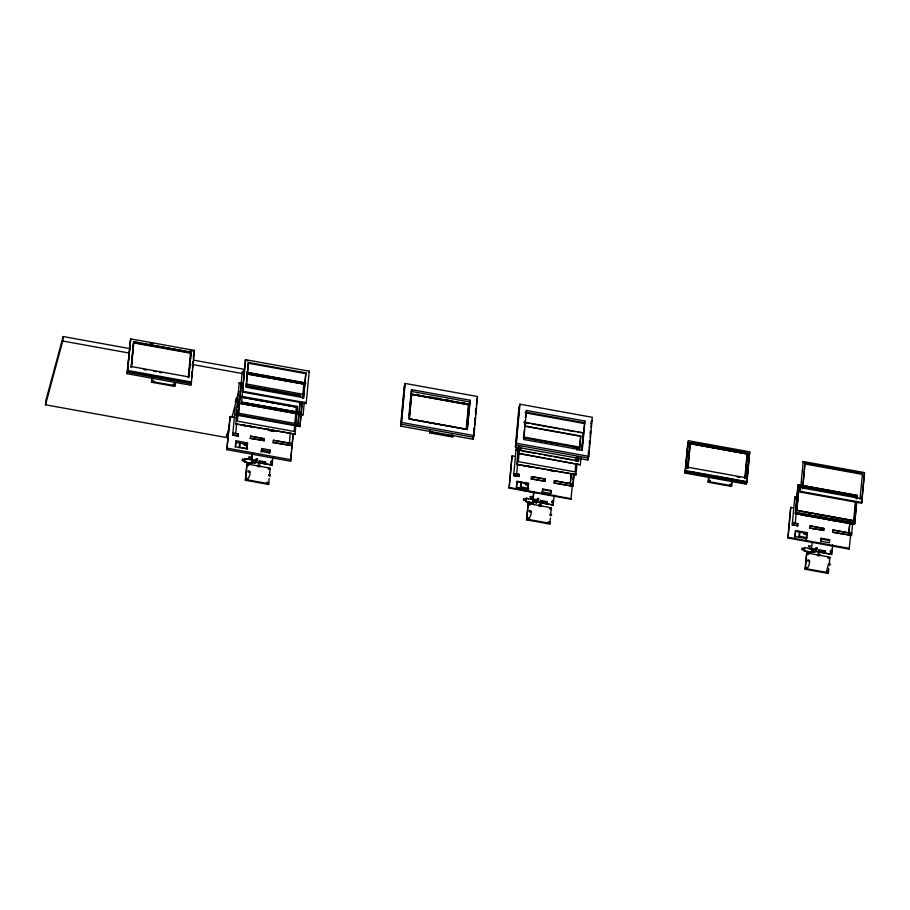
<?xml version="1.0" encoding="UTF-8"?>
<svg xmlns="http://www.w3.org/2000/svg" width="910" height="910" viewBox="0 0 910 910"><rect width="100%" height="100%" fill="white"/><g stroke="black" fill="none" stroke-linecap="round" stroke-linejoin="round"><path stroke-width="1.36" d="M229.684 425.323L226.385 437.528L45.5 404.791L45.909 400.32L63.165 336.541L129.948 348.632M45.5 404.791L62.756 341.022L63.165 336.541M126.99 373.691L127.844 370.507L191.578 382.041L190.713 385.226L126.99 373.691L130.721 338.884L194.456 350.418L191.305 383.019L127.582 371.485M130.46 339.874L127.389 372.224L191.111 383.758M130.721 338.884L127.65 371.246L191.373 382.78M133.656 341.694L131.199 367.265L133.656 341.694L191.123 352.09L188.859 376.933L131.393 366.525M131.506 367.276L133.736 342.922L190.497 353.194L188.279 377.559M152.038 377.593L151.686 381.483L174.845 385.681L174.652 386.42L151.481 382.223L151.833 378.333M174.652 386.42L175.084 383.087M188.654 377.661L191.123 352.09M190.713 385.226L191.089 381.108M191.589 375.602L191.964 371.485M192.465 365.979L192.84 361.861M193.341 356.356L194.183 351.408M191.612 378.264L192.237 371.382M192.488 368.641L193.113 361.759M193.364 359.018L193.989 352.136M226.385 437.528L226.681 434.172M293.35 433.604L290.574 461.199L226.84 449.665L230.116 416.575L235.656 417.576M226.84 449.665L230.116 416.575M232.71 435.196L238.192 435.935L232.71 435.196L235.224 407.555M302.257 402.504L299.925 426.608L236.202 415.074L239.273 382.723L242.049 383.224M235.758 423.912L295.102 434.115L235.758 423.912L237.01 410.091M237.408 406.815L238.022 399.035M236.623 423.73L235.736 433.467M238.329 410.33L237.339 421.171L294.112 431.442L294.613 426.016M238.818 404.95L239.068 402.22M235.246 447.06L236.077 440.815L247.554 442.897L247.019 448.858L235.542 446.787L236.077 440.815M242.265 371.689L238.42 413.959L241.23 384.589M243.835 371.519L244.039 369.289L193.955 360.224M238.136 436.186L238.374 433.945L232.88 433.205L238.374 433.945M242.435 392.017L245.518 359.666L309.241 371.2L306.17 403.551L242.435 392.017L242.64 391.289L306.363 402.823L306.17 403.551M241.605 402.186L301.233 412.719L241.605 402.186L245.518 359.666M239.216 447.743L239.671 442.772M240.24 442.317L239.785 447.288L247.611 448.698M242.595 425.141L251.695 426.506L242.947 425.357M246.109 386.659L248.441 362.464L305.908 372.873L303.451 398.443L305.908 372.873M248.441 362.464L246.178 387.307L303.644 397.704M242.265 460.517L244.722 460.915L242.265 460.517L242.413 458.981L244.858 459.425M244.574 461.95L244.949 458.583L252.605 459.959L252.218 463.338L244.574 461.95L252.218 463.338M246.724 449.142L247.554 442.897M246.985 463.941L245.563 479.524L268.734 483.722L268.53 484.461L245.37 480.264L246.985 463.941L268.791 467.888M250.307 438.381L250.557 436.152L264.298 438.643L264.116 440.622L250.307 438.381L264.116 440.622M251.786 460.38L252.4 453.578M251.763 461.347L272.147 465.033L251.661 461.745L252.514 453.191M253.321 460.983L253.435 459.743L256.222 460.244L255.938 462.098L256.108 461.495L253.321 460.983L253.162 461.597L253.435 459.743M253.799 462.917L253.992 460.881L255.38 461.131L255.187 463.179L253.81 462.872M252.48 461.051L255.437 461.586L255.346 462.587L252.388 462.052M259.35 460.813L259.077 462.667L259.236 462.052L265.504 463.19L265.333 463.804L265.618 461.95L259.35 460.813L259.179 461.427L261.693 461.882M261.147 451.951L261.329 449.961L269.678 451.474L269.496 453.464M264.048 440.872L264.298 438.643M268.518 428.769L268.37 430.362L273.955 431.26M265.504 463.19L265.618 461.95M268.86 430.055L274.433 431.056M270.077 450.006L269.804 452.987L261.454 451.474L261.727 448.493L270.077 450.006L269.678 451.474M268.53 484.461L269.201 478.524M269.44 475.93L270.156 468.138C270.759 470.754 266.289 468.627 268.837 467.922M273.091 442.51L291.974 445.673L273.091 442.51L273.341 440.281L292.155 443.682L273.341 440.281M272.044 465.431L272.898 456.877M290.256 433.433L289.369 443.181M290.574 461.199L291.45 451.576M291.7 448.823L293.077 433.706M294.851 423.332L296.33 407.077L240.945 397.056M294.965 434.627L297.615 406.474L241.173 396.248M300.084 401.56L297.979 424.742L300.163 402.186M299.925 426.608L301.051 414.243M301.164 412.969L302.154 402.061M302.529 397.966L303.838 384.088L247.054 373.805M302.632 398.387L303.007 394.257L246.2 383.974M303.11 414.835L239.387 403.301L303.11 414.835L304.304 402.22M400.605 426.13L404.154 387.114L405.155 383.428L477.5 396.521L473.951 435.549L472.95 439.234L400.605 426.13L401.594 422.456L405.155 383.428M404.688 385.146L401.128 424.174L473.484 437.266L474.372 427.518M409.045 414.926L409.682 407.998M409.932 405.223L410.558 398.307M410.808 395.531L411.65 389.662L470.095 400.241L467.444 429.327L409.011 418.748L411.65 389.662M411.468 393.78L409.102 418.987L466.568 429.384L468.934 404.176L411.365 394.144L468.934 404.176M409.489 418.759L411.707 394.417L468.468 404.7L466.25 429.031M429.691 432.876L429.884 432.136L453.055 436.322L452.85 437.062L429.691 432.876L429.918 430.271M467.103 429.656L470.095 400.241M472.95 439.234L473.211 436.447M473.712 430.874L473.974 428.075M474.599 421.114L474.861 418.327M475.486 411.354L475.748 408.567M474.622 424.72L475.259 417.758M475.521 414.971L476.146 407.998M476.408 405.212L477.033 398.239L476.51 400.207M512.102 455.887L509.225 487.453L571.15 498.657L570.979 499.272L509.065 488.067L511.932 456.501L512.102 455.887L514.855 456.388M515.39 446.912L518.939 407.885L519.94 404.211L592.296 417.303L588.736 456.331L587.746 460.005L515.39 446.912L516.391 443.238L519.94 404.211M519.473 405.928L515.924 444.945L588.281 458.048L588.907 451.076M513.661 475.668L519.155 476.408L513.661 475.668L516.175 448.027L518.928 448.528M516.709 464.384L576.064 474.576L516.709 464.384L518.359 447.276M518.996 447.709L518.495 453.203L580.307 464.783L518.393 453.567L519.018 446.708M517.642 463.042L516.687 473.939M518.017 458.867L518.268 456.081M519.166 452.145L518.302 461.643L575.074 471.892L575.814 463.77M516.436 486.668L517.039 481.288L528.517 483.369L527.811 489.944L528.517 483.369M517.039 481.288L516.493 487.248L527.971 489.33M521.032 449.415L521.282 446.662M520.907 450.803L521.259 447.674M519.087 476.647L519.337 474.417L513.843 473.678L519.337 474.417M523.705 437.084L524.342 430.157M524.592 427.393L525.218 420.465M525.479 417.69L526.446 410.444L584.88 421.012L582.241 450.097L523.796 439.519L526.446 410.444M520.292 488.59L520.861 482.38M521.43 481.925L520.975 486.896L528.801 488.306M523.91 465.829L532.612 467.399M525.9 500.523L523.455 500.125L523.591 498.635L526.037 499.033M525.764 501.558L526.139 498.191L533.783 499.567L533.408 502.946L525.764 501.558L533.408 502.946M528.175 503.548L526.753 519.132L549.924 523.33L549.72 524.069L526.56 519.872L528.175 503.548L549.981 507.496C547.365 508.349 552.211 510.169 551.016 507.905M531.258 478.853L531.508 476.612L545.249 479.104L544.999 481.333L531.258 478.853L544.999 481.333M532.976 499.988L533.715 491.832M533.078 499.601L533.817 491.434M534.511 500.591L534.625 499.351L537.412 499.852L537.127 501.706L537.298 501.103L534.511 500.591L534.352 501.205M535 502.479L536.388 502.729L534.989 502.525L535.182 500.489L536.57 500.739L536.388 502.729L536.57 500.739M540.54 500.42L540.256 502.274L540.426 501.66L546.683 502.798L546.523 503.412L546.796 501.558L540.54 500.42L540.369 501.035M542.678 488.954L542.246 492.56L542.678 488.954L551.028 490.467L550.755 493.459L542.405 491.946M546.683 502.798L546.796 501.558M549.822 470.515L555.396 471.528M550.596 494.062L551.028 490.467M549.72 524.069L550.391 518.131M550.55 514.98L551.346 507.746L551.141 508.485M573.994 474.406L572.868 486.384L554.042 482.971L554.292 480.742L573.107 484.143L554.292 480.742M553.235 505.039L532.851 501.353L553.235 505.039L554.201 495.131M571.15 474.144L570.263 483.892L571.218 473.905M570.979 499.272L572.39 484.939M572.89 479.445L573.107 475.941M572.868 486.384L573.937 474.645M576.053 461.097L576.428 457.013M577.031 450.279L577.293 447.549L523.284 437.801M575.916 475.1L577.065 463.52M577.179 461.279L577.691 456.615M578.328 449.699L578.578 446.935L523.5 436.971M578.624 458.435L578.373 461.199L578.726 458.071M579.374 450.166L580.739 435.992L524.638 425.846M579.477 449.79L580.739 435.992M580.307 464.783L581.035 457.548M581.683 449.676L583.287 432.841L524.115 422.138M581.899 450.427L584.88 421.012M587.746 460.005L587.996 457.218M588.247 454.431L588.634 450.257M589.27 443.284L589.521 440.497M590.158 433.524L590.408 430.737M591.045 423.776L591.295 420.977M589.168 448.289L589.794 441.316M590.181 437.141L590.681 431.567M591.068 427.382L591.705 420.42M685.025 473.075L687.949 442.465L685.025 473.075L746.314 484.177L748.247 464.418M685.503 471.334L688.415 440.713L749.715 451.815L746.996 481.686L746.791 482.425L685.503 471.334L685.696 470.595L746.996 481.686M690.008 443.17L687.687 468.252L690.212 442.431L747.667 452.827L745.21 478.398M688.062 468.024L690.28 443.682L747.042 453.965L744.824 478.33M693.591 472.54L693.704 471.869M694.831 472.768L702.281 474.11M731.833 483.119L731.39 486.452L708.23 482.254L708.697 477.067M708.23 482.254L708.788 477.625M731.39 486.452L731.754 482.55M745.142 478.649L747.474 453.567L689.143 443.011M746.314 484.177L747.19 474.667M747.554 470.595L748.054 465.158M748.418 461.086L749.044 454.295M748.498 461.711L749.112 454.92M746.791 482.425L749.715 451.815M790.79 507.393L788.071 537.275L849.36 548.366L849.166 549.105L787.878 538.003L790.597 508.133L790.79 507.393L793.577 507.894M792.235 524.933L797.729 525.673L792.235 524.933L794.817 497.042L797.569 497.542M795.294 513.649L854.49 524.365L795.294 513.649L797.945 485.485L857.152 496.2M795.567 512.637L854.831 523.102L795.567 512.637L798.15 484.746L857.345 495.461L857.038 498.851M796.159 513.456L795.272 523.204M796.876 510.874L799.094 486.543L855.866 496.814M795.613 530.553L794.874 537.253L795.613 530.553L807.09 532.623L806.351 539.334L807.09 532.623M800.288 492.105L803.212 461.495L864.5 472.586L861.781 502.468L861.577 503.196L800.288 492.105L800.493 491.366L861.781 502.468M797.66 525.912L797.911 523.682L792.417 522.943L797.911 523.682M802.54 488.784L804.997 463.201L862.464 473.609L860.007 499.18L860.2 498.441L802.734 488.044L804.997 463.201M798.946 536.741L799.401 531.77M799.97 531.303L799.515 536.286L807.341 537.696M802.529 514.662L811.231 516.243M802.006 549.515L804.44 549.958L802.006 549.515L802.154 547.979L804.588 548.423M804.303 550.948L804.679 547.57L812.334 548.957L811.959 552.336L804.303 550.948L811.959 552.336M806.715 552.939L805.304 568.523L828.464 572.72L828.271 573.459L805.1 569.262L806.715 552.939L828.521 556.886C825.916 557.739 830.75 559.559 829.556 557.295M809.843 528.118L810.082 525.878L823.823 528.369L823.641 530.359L809.843 528.118L823.641 530.359M811.515 549.378L812.243 542.189M813.165 548.741L812.892 550.596L813.051 549.981L815.838 550.482L815.678 551.096L815.952 549.242L813.165 548.741L813.005 549.356L815.781 549.856L815.952 549.242M813.529 551.915L813.722 549.879L815.121 550.129L814.916 552.165L813.54 551.87M812.209 550.049L815.167 550.584L815.076 551.585L812.13 551.05M818.966 551.05L819.08 549.811L825.347 550.937L825.063 552.802L825.233 552.188L818.966 551.05L818.807 551.665L819.08 549.811M821.059 538.959L820.786 541.939L821.252 538.22L821.059 538.959L829.408 540.472L829.601 539.732L820.888 538.22M823.573 530.598L823.823 528.369M828.441 519.36L834.015 520.361M829.601 539.732L829.328 542.713L820.991 541.211M828.271 573.459L828.737 568.261M829.169 564.928L829.886 557.136L829.681 557.864M832.627 532.236L851.51 535.399L832.627 532.236L832.866 530.007L851.692 533.408L832.866 530.007M812.755 550.982L831.774 554.429L832.639 544.908M849.724 523.409L848.837 533.158L849.792 523.17M849.166 549.105L850.6 534.784M851.441 535.649L852.579 523.671M853.637 521.18L855.377 502.218M855.923 501.444L854.16 520.77M856.173 498.691L856.356 496.177M854.49 524.365L856.651 501.728M854.763 523.352L856.788 501.603M861.577 503.196L864.5 472.586M151.481 382.223L151.686 381.483M194.251 351.158L194.456 350.418M239.08 383.463L239.273 382.723M235.235 401.856L236.327 397.784M243.311 371.997L244.039 369.289M231.891 417.178L238.864 391.402M236.202 415.074L236.395 414.346L300.129 425.88M242.959 425.311L251.661 426.881M250.557 436.152L264.23 438.882M244.949 458.583L252.605 459.959M245.37 480.264L245.563 479.524M246.212 478.228C245.655 483.915 252.434 472.825 249.26 471.039C246.451 469.833 248.385 473.894 249.715 471.778M256.051 460.858L256.222 460.244M268.382 430.259L274.445 431.01M274.467 430.68L268.894 429.679M296.319 407.111L240.945 397.078M303.838 384.088L246.985 374.055M309.047 371.94L309.241 371.2M468.468 404.723L411.695 394.451M509.065 488.067L509.225 487.453M523.955 465.408L532.646 466.978M531.508 476.612L545.249 479.104M526.139 498.191L528.585 499.044M526.56 519.872L526.753 519.132M533.783 499.567L531.133 499.499M527.402 517.836C526.845 523.523 533.624 512.432 530.45 510.647C527.641 509.441 529.574 513.502 530.905 511.386M533.567 501.706L536.536 502.195M534.466 499.965L534.625 499.351M537.241 500.466L537.412 499.852M555.43 471.096L549.856 470.14M554.042 482.971L572.936 486.133M583.287 432.841L577.679 432.216M688.222 441.452L688.415 440.713M689.939 443.409L690.212 442.431M690.28 443.682L747.042 453.965M747.406 453.817L747.667 452.827M803.212 461.495L803.007 462.235L805.794 462.735M794.817 497.042L797.501 497.793M798.15 484.746L857.345 495.461M787.878 538.003L788.071 537.275M802.495 515.037L811.197 516.618M810.082 525.878L823.755 528.619M805.1 569.262L805.304 568.523M805.725 567.305C806.283 572.845 811.402 561.424 808.99 560.037C806.18 558.831 808.114 562.892 809.456 560.776M828.407 519.735L833.981 520.736M825.177 551.551L825.347 550.937M827.554 571.036L828.521 571.776L828.18 572.447L826.451 571.594L828.498 564.029L829.556 563.654L830.534 564.587L829.419 565.144L828.441 564.211M831.774 554.429L811.504 550.345M862.464 473.609L862.259 474.349L804.804 463.941M857.004 496.724L857.288 496.087L798.024 485.61L857.231 496.337M431.988 431.954L430.419 432.125L430.305 430.919M537.287 499.397L538.39 500.466L538.288 499.294M270.714 462.314C269.406 463.907 273.648 463.577 271.567 462.303M271.726 461.973L271.624 460.756M267.062 482.129C265.493 484.04 270.6 483.654 268.097 482.118M551.904 501.922C550.596 503.514 554.838 503.185 552.757 501.911M552.916 501.581L552.802 500.363M548.252 521.737C546.66 523.375 551.414 523.58 549.526 521.839M830.443 551.301C829.135 552.905 833.389 552.575 831.296 551.301M152.334 380.187C150.093 381.552 155.303 382.382 153.369 380.38M173.412 384.009C171.148 385.658 176.802 385.897 174.208 384.077M730.15 484.04C727.92 485.405 733.13 486.236 731.196 484.234M831.228 551.05L831.706 550.095M451.872 434.627C449.529 434.991 453.009 437.391 453.1 435.378M709.334 480.196C706.626 480.901 711.506 482.891 710.323 480.571M552.086 501.82C555.805 502.559 550.63 499.647 552.529 501.842M248.032 464.134C244.858 464.339 249.806 467.058 248.749 464.487M529.222 503.742C526.276 503.765 530.416 506.722 530.086 504.276M807.761 553.132C804.588 553.337 809.536 556.055 808.478 553.485M149.923 343.138L152.698 343.639M190.099 350.407L192.863 350.907M245.313 360.405L248.089 360.906M411.195 391.38L469.628 401.958M525.98 412.15L584.413 422.729M133.793 341.989L139.332 342.99M142.108 343.491L144.872 343.991M151.799 345.254L154.575 345.754L151.856 345.356M157.339 346.255L160.114 346.755M162.879 347.256L169.806 348.507M172.57 349.008L175.346 349.508M178.11 350.009L185.037 351.26M187.813 351.772L190.577 352.272M525.195 412.81L584.368 423.514M133.963 342.114L139.469 343.104M142.222 343.605L149.103 344.856M157.362 346.346L169.761 348.587M172.513 349.087L184.901 351.328M187.653 351.829L190.406 352.329M704.272 445.377L707.024 445.877M709.777 446.366L712.541 446.867M719.423 448.118L722.176 448.619M734.563 450.86L737.316 451.349M133.451 342.433L190.918 352.83M248.248 363.204L305.703 373.612M689.075 443.25L746.905 453.715M416.063 394.36L418.816 394.86M431.203 397.101L433.956 397.602M436.709 398.102L439.462 398.603M446.355 399.843L449.108 400.343M461.495 402.584L464.248 403.084M467.001 403.585L469.753 404.085M246.485 372.19L304.668 382.723M524.024 422.502L529.518 423.503M532.27 423.992L559.798 428.974M562.551 429.474L565.292 429.975M568.045 430.475L574.927 431.715M246.417 372.44L305.988 383.224M62.756 341.022L129.538 353.114M192.158 364.444L242.242 373.51M524.535 426.21L580.637 436.356M246.769 385.59L300.778 395.372L300.584 396.112L246.564 386.329M524.74 437.744L527.493 438.233M534.375 439.485L537.127 439.985M539.88 440.486L546.762 441.725M549.515 442.226L552.268 442.726M555.032 443.227L557.784 443.716M564.666 444.967L567.419 445.468M570.172 445.968L577.054 447.208M687.949 467.262L745.415 477.67M143.973 369.54L146.749 370.017M153.665 371.291L156.44 371.769M159.204 372.27L161.98 372.77M737.009 476.92L739.739 477.409M410.478 419.226L424.151 421.705M426.892 422.206L454.261 427.154M456.991 427.654L459.732 428.144M462.462 428.644L465.203 429.133M696.15 472.688L698.641 473.132M701.621 473.541L704.374 474.03M716.761 476.283L719.514 476.772M720.97 477.181L723.768 477.682M729.547 478.592L726.794 478.353L733.517 479.57M705.386 474.474L708.128 474.974M710.881 475.475L713.622 475.964M736.201 480.048L738.886 480.537M741.582 481.026L744.266 481.515M719.503 477.227L723.666 478.034M685.23 472.347L746.518 483.438M401.594 422.456L473.951 435.549M516.391 443.238L588.736 456.331M241.025 396.771L243.778 397.272M250.66 398.523L253.412 399.012M256.176 399.513L263.058 400.764M265.811 401.264L268.564 401.754M271.317 402.254L274.069 402.755M286.457 404.995L289.221 405.496M708.424 481.526L731.594 485.712M797.387 499.533L794.566 499.283L797.353 499.783M521.009 450.427L578.476 460.835M518.848 450.268L515.993 450.018L518.78 450.518M522.283 451.041L535.956 453.521M538.697 454.022L541.427 454.511M544.169 455.011L551.005 456.251M553.746 456.74L571.537 459.959M574.267 460.46L577.008 460.949M799.64 511.409L802.415 511.875M805.179 512.41L812.107 513.638M814.871 514.161L827.338 516.391M830.102 516.914L837.029 518.143M839.793 518.666L842.569 519.144M845.333 519.678L852.26 520.907M238.625 413.231L298.173 424.003M795.42 531.292L806.897 533.362M516.869 481.902L528.346 483.972M542.519 489.569L550.857 491.082M795.067 536.513L806.544 538.595M516.334 487.862L518.882 488.329M521.487 490.069L530.61 491.73M235.679 442.294L247.156 444.364M808.398 548.662L810.946 549.117M820.172 550.652L822.674 551.107M542.883 501.49L545.386 501.945M227.238 448.186L290.973 459.721M528.198 517.904L528.915 518.768M247.019 478.296L247.725 479.161M806.988 567.419L807.454 568.159M269.826 468.297L270.088 468.889M805.851 532.76A1.422 0.99 15.1 0 1 806.237 534.216A1.422 0.99 15.1 0 1 804.303 534.227A1.422 0.99 15.1 0 1 803.917 532.782M527.584 483.585A1.422 0.99 15.1 0 1 526.924 485.132A1.422 0.99 15.1 0 1 525.15 483.767A1.422 0.99 15.1 0 1 527.311 483.369M245.791 443.602A1.422 0.99 15.1 0 1 246.564 445.149A1.422 0.99 15.1 0 1 244.471 445.172A1.422 0.99 15.1 0 1 244.426 443.625M798.889 485.769L796.637 510.612L798.889 485.769M533.669 500.659L536.627 501.194L533.669 500.659M795.829 510.203L855.036 520.918L795.829 510.203M248.965 457.116C250.057 460.323 252.218 455.546 248.965 457.116M255.994 459.925C256.893 462.599 258.702 458.617 255.994 459.925M256.256 458.947C257.166 461.62 258.975 457.628 256.256 458.947M270.725 461.563C271.635 464.236 273.444 460.255 270.725 461.563M268.769 475.031C269.849 478.239 272.022 473.45 268.769 475.031M530.155 496.724C531.247 499.931 533.408 495.154 530.155 496.724M537.446 498.555C538.356 501.228 540.165 497.235 537.446 498.555M549.958 514.639C551.039 517.847 553.212 513.058 549.958 514.639M808.706 546.114C809.786 549.322 811.959 544.533 808.706 546.114M815.724 548.923C816.634 551.596 818.443 547.604 815.724 548.923M815.986 547.945C816.896 550.618 818.704 546.626 815.986 547.945M830.466 550.561C831.365 553.235 833.173 549.242 830.466 550.561M817.794 555.544A1.422 1.012 5.2 0 0 820.103 555.066A1.422 1.012 5.2 0 0 818.249 553.837A1.422 1.012 5.2 0 0 817.794 555.544M539.243 506.153A1.422 1.012 5.2 0 0 541.564 505.687A1.422 1.012 5.2 0 0 539.71 504.459A1.422 1.012 5.2 0 0 539.243 506.153M258.065 466.546A1.422 1.012 5.2 0 0 260.374 466.079A1.422 1.012 5.2 0 0 258.52 464.851A1.422 1.012 5.2 0 0 258.065 466.546"/></g></svg>
